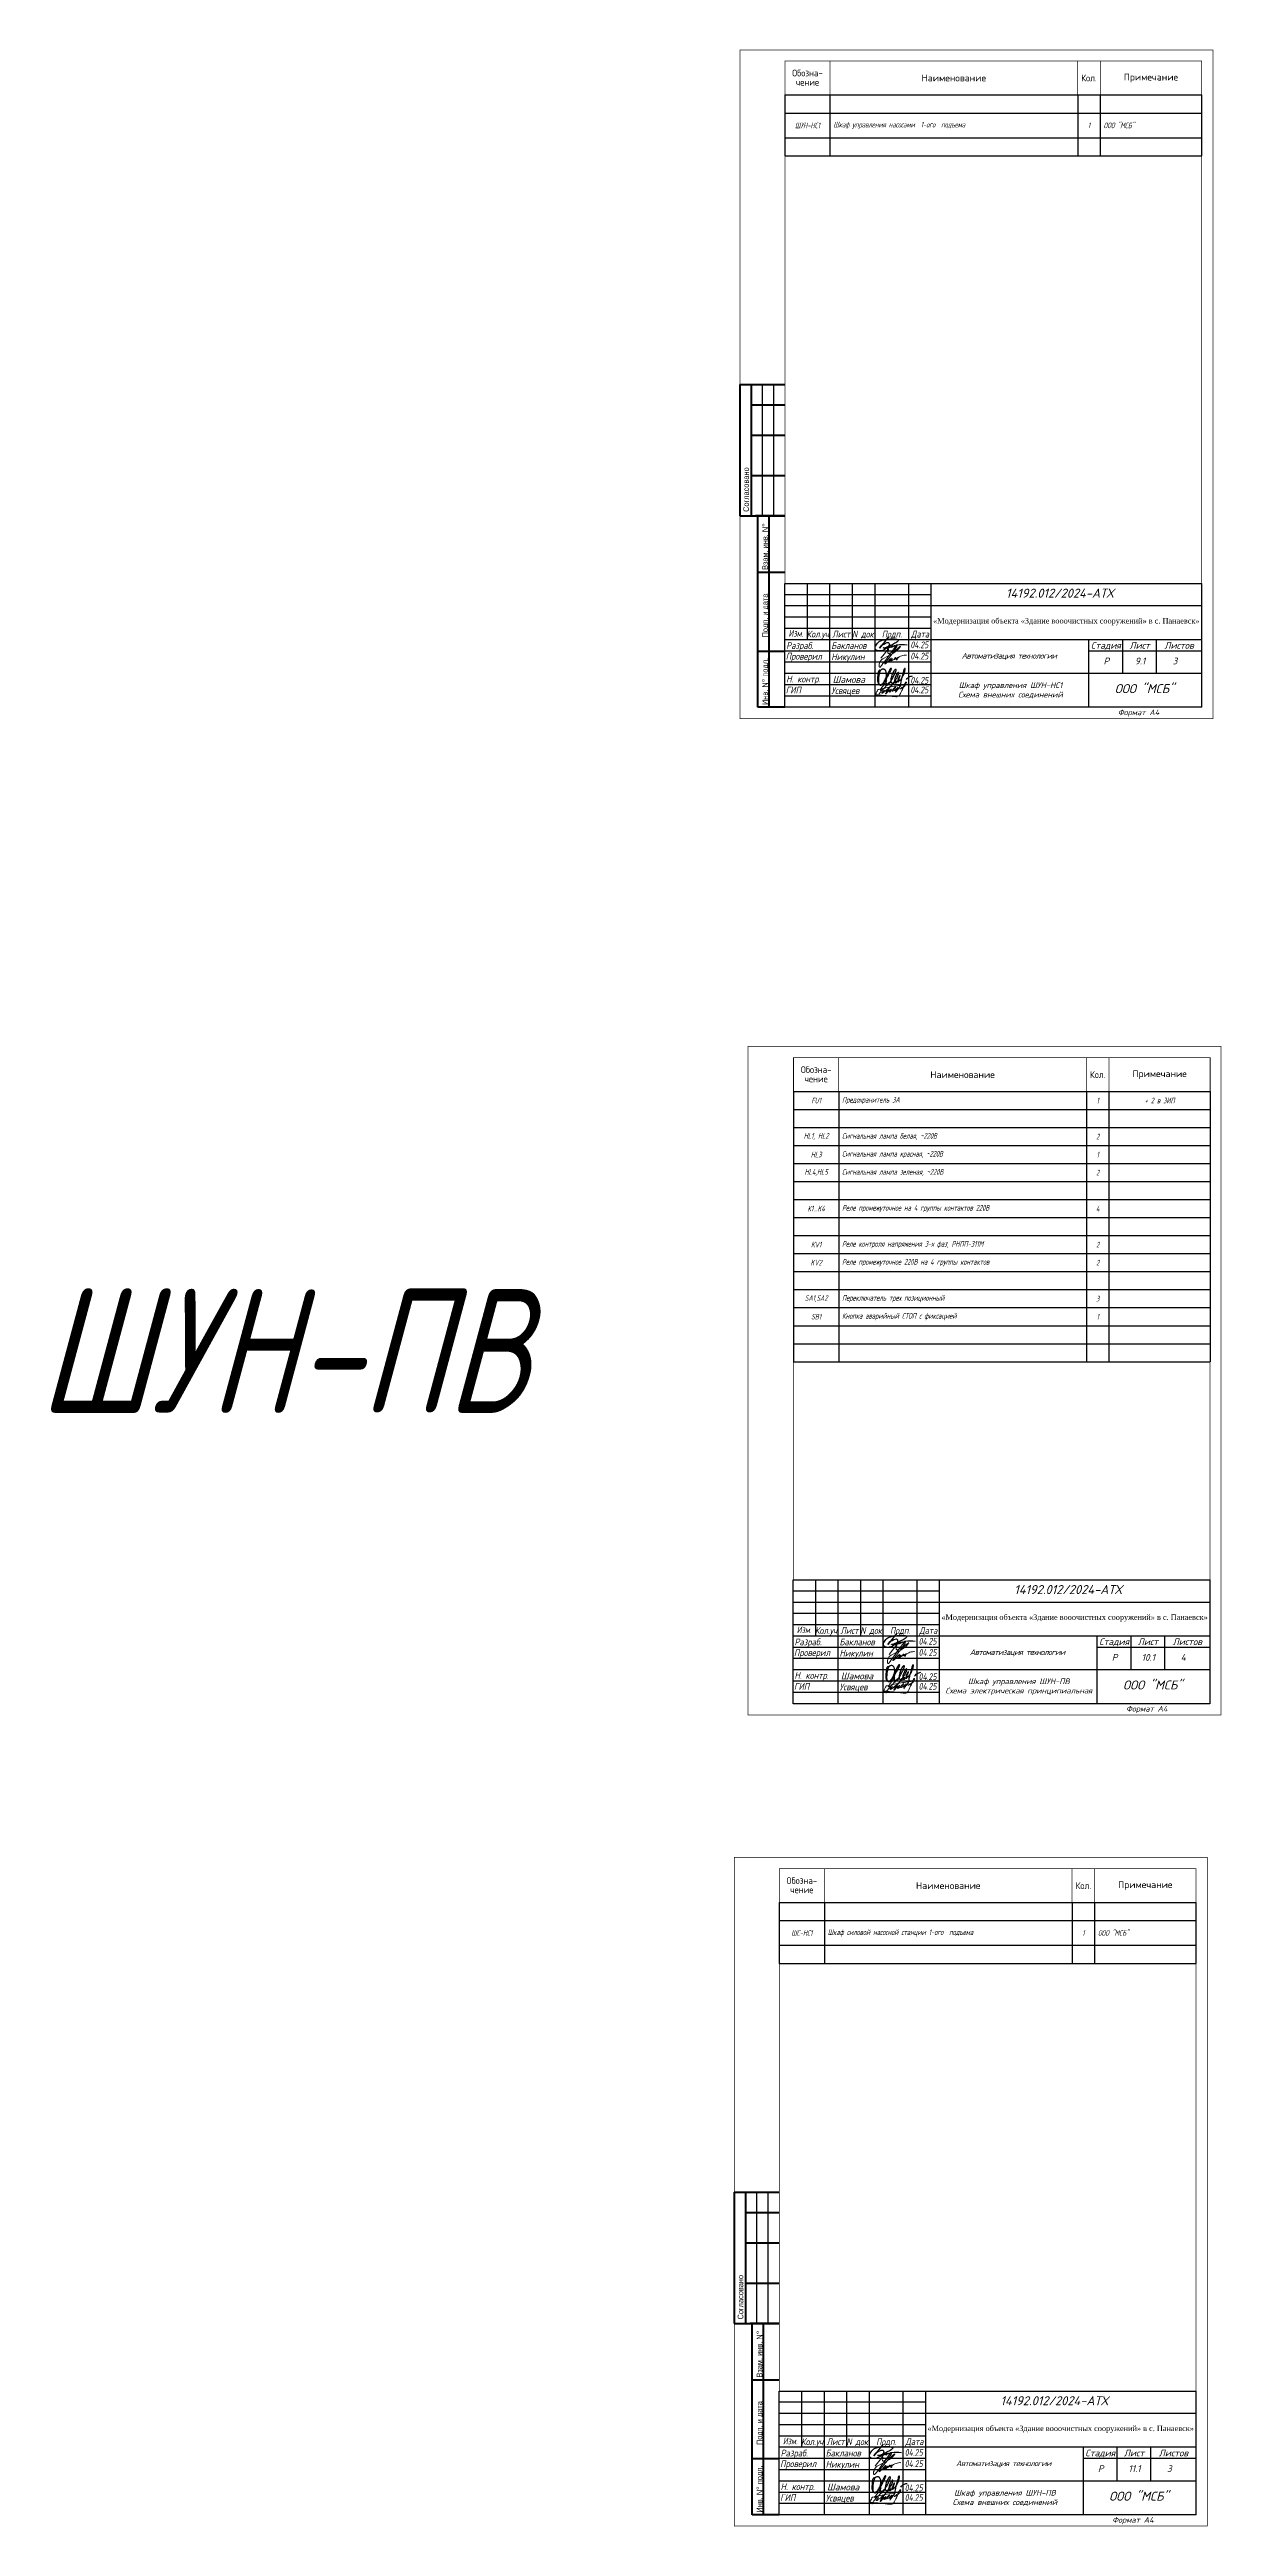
# Model space of a CAD drawing. Header units: millimetres. Extents: x 2725 to 10524, y 7125 to 11639.
# Drawn here: x 3115 to 3636, y 7126 to 8226 of the extents above; entities that cross this region are included whole.
import ezdxf
from ezdxf.enums import TextEntityAlignment as Align

# ---------------------------------------------------------------- set-up
doc = ezdxf.new("R2010")
doc.units = ezdxf.units.MM
doc.header["$LTSCALE"] = 4
doc.linetypes.add('SolidLine', pattern=[0])
for name, color, linetype, lineweight in [('25', 6, 'Continuous', 25), ('60', 7, 'Continuous', 60), ('SHTAMP', 7, 'SolidLine', 25), ('Логотип', 7, 'Continuous', 20)]:
    doc.layers.add(name, color=color, linetype=linetype, lineweight=lineweight)
doc.layers.add('SYMS', color=7, linetype='Continuous')
doc.layers.add('Текст', color=2, linetype='Continuous')
doc.styles.add('Geniso25.100.15', font='geniso.shx', dxfattribs={"oblique": 15, "height": 2.5})
doc.styles.add('GOST 2.304', font='ARIALN.TTF', dxfattribs={"height": 3.5})
doc.styles.add('ISOCPEUR', font='isocpeui.ttf')
doc.styles.add('Simplex25.085.15', font='', dxfattribs={"width": 0.85, "oblique": 15, "height": 2.5})
doc.styles.add('Simplex30.100.00', font='simplex.shx', dxfattribs={"height": 3})
doc.styles.get('Simplex25.085.15').set_extended_font_data('GOST type A')

# ---------------------------------------------------------------- blocks, each defined once
blk = doc.blocks.new('*T230')
at = {"color": 0, "linetype": 'ByBlock', "lineweight": -2, "transparency": 16777216}
for p, q in [((0, 0), (185, 0)), ((0, 0), (0, -27.09571428571326)), ((20, 0), (20, -27.09571428571326)), ((130, 0), (130, -27.09571428571326)), ((140, 0), (140, -27.09571428571326)), ((185, 0), (185, -27.09571428571326)), ((0, -8.07952380952338), (185, -8.07952380952338)), ((0, -19.01619047618988), (185, -19.01619047618988)), ((0, -27.09571428571326), (185, -27.09571428571326))]:
    blk.add_line(p, q, dxfattribs=at)
at = {"color": 0, "linetype": 'Continuous', "lineweight": -2, "transparency": 16777216, "char_height": 2.5, "style": 'Simplex25.085.15'}
for s, insert, width, attachment_point in [('ШУН-НС1', (10, -13.54785714285754), 17, 5), ('Шкаф управления насосами  1-ого  подъема', (21.5, -13.54785714285754), 107, 4), ('1', (135, -13.54785714285754), 7, 5), ('ООО "МСБ"', (141.5, -13.54785714285754), 42, 4)]:
    blk.add_mtext(s, dxfattribs=dict(at, insert=insert, width=width, attachment_point=attachment_point))
blk = doc.blocks.new('Формат А4')
at = {"color": 0, "linetype": 'Continuous', "const_width": 0.3}
for points in [[(0, 0), (210, 0), (210, -297), (0, -297)], [(20, -292), (20, -5), (205, -5), (205, -292)]]:
    blk.add_lwpolyline(points, close=True, dxfattribs=at)
at = {"color": 0, "linetype": 'Continuous', "style": 'Geniso25.100.15', "oblique": 15}
blk.add_text('Формат А4', height=2.5, dxfattribs=at).set_placement((177, -294.2500000000001), align=Align.MIDDLE_CENTER)
blk = doc.blocks.new('*U14')
at = {"color": 0, "linetype": 'Continuous', "lineweight": -2, "const_width": 0.3}
blk.add_lwpolyline([(0, -15), (185, -15), (185, 0), (0, 0)], close=True, dxfattribs=at)
at = {"color": 0, "linetype": 'Continuous', "lineweight": -2, "ltscale": 0.85, "const_width": 0.3}
for points in [[(20, 0), (20, -15)], [(130, 0), (130, -15)], [(140, 0), (140, -15)]]:
    blk.add_lwpolyline(points, dxfattribs=at)
at = {"color": 0, "linetype": 'Continuous', "ltscale": 10, "style": 'Simplex30.100.00', "width": 0.9}
for s, p in [('Обозна-', (10, -5.262612777097956)), ('чение', (10, -9.37419068301665)), ('Кол.', (135, -7.5))]:
    blk.add_text(s, height=3, dxfattribs=at).set_placement(p, align=Align.MIDDLE)
at = {"color": 0, "linetype": 'Continuous', "ltscale": 10, "style": 'Simplex30.100.00'}
for s, p in [('Наименование', (75, -7.5)), ('Примечание', (162.5, -7.5))]:
    blk.add_text(s, height=3, dxfattribs=at).set_placement(p, align=Align.MIDDLE)
blk = doc.blocks.new('*T240')
at = {"color": 0, "linetype": 'ByBlock', "lineweight": -2, "transparency": 16777216}
for p, q in [((0, 0), (185, 0)), ((0, 0), (0, -120)), ((20, 0), (20, -120)), ((130, 0), (130, -120)), ((140, 0), (140, -120)), ((185, 0), (185, -120)), ((0, -8), (185, -8)), ((0, -16), (185, -16)), ((0, -24), (185, -24)), ((0, -32), (185, -32)), ((0, -40), (185, -40)), ((0, -48), (185, -48)), ((0, -56), (185, -56)), ((0, -64), (185, -64)), ((0, -72), (185, -72)), ((0, -80), (185, -80)), ((0, -88), (185, -88)), ((0, -96), (185, -96)), ((0, -104), (185, -104)), ((0, -112), (185, -112)), ((0, -120), (185, -120))]:
    blk.add_line(p, q, dxfattribs=at)
at = {"color": 0, "linetype": 'Continuous', "lineweight": -2, "transparency": 16777216, "char_height": 2.5, "style": 'Simplex25.085.15'}
for s, insert, width, attachment_point in [('FU1', (10, -4), 17, 5), ('Предохранитель 3А', (21.5, -4), 107, 4), ('1', (135, -4), 7, 5), ('+ 2 в ЗИП', (162.5, -4), 42, 5), ('HL1, HL2', (10, -20), 17, 5), ('Сигнальная лампа белая, ~220B', (21.5, -20), 107, 4), ('2', (135, -20), 7, 5), ('HL3', (10, -28), 17, 5), ('Сигнальная лампа красная, ~220B', (21.5, -28), 107, 4), ('1', (135, -28), 7, 5), ('HL4,HL5', (10, -36), 17, 5), ('Сигнальная лампа зеленая, ~220B', (21.5, -36), 107, 4), ('2', (135, -36), 7, 5), ('К1...K4', (10, -52), 17, 5), ('Реле промежуточное на 4 группы контактов 220В', (21.5, -52), 107, 4), ('4', (135, -52), 7, 5), ('KV2', (10, -76), 17, 5), ('KV1', (10, -68), 17, 5), ('Реле контроля напряжения 3-х фаз, РНПП-311M', (21.5, -68), 107, 4), ('Реле промежуточное 220В на 4 группы контактов', (21.5, -76), 107, 4), ('2', (135, -68), 7, 5), ('2', (135, -76), 7, 5), ('SA1,SA2', (10, -92), 17, 5), ('SB1', (10, -100), 17, 5), ('Кнопка аварийный СТОП с фиксацией', (21.5, -100), 107, 4), ('Переключатель трех позиционный', (21.5, -92), 107, 4), ('3', (135, -92), 7, 5), ('1', (135, -100), 7, 5)]:
    blk.add_mtext(s, dxfattribs=dict(at, insert=insert, width=width, attachment_point=attachment_point))
blk = doc.blocks.new('*T242')
at = {"color": 0, "linetype": 'ByBlock', "lineweight": -2, "transparency": 16777216}
for p, q in [((0, 0), (185, 0)), ((0, 0), (0, -27.09571428571326)), ((20, 0), (20, -27.09571428571326)), ((130, 0), (130, -27.09571428571326)), ((140, 0), (140, -27.09571428571326)), ((185, 0), (185, -27.09571428571326)), ((0, -8.07952380952338), (185, -8.07952380952338)), ((0, -19.01619047618988), (185, -19.01619047618988)), ((0, -27.09571428571326), (185, -27.09571428571326))]:
    blk.add_line(p, q, dxfattribs=at)
at = {"color": 0, "linetype": 'Continuous', "lineweight": -2, "transparency": 16777216, "char_height": 2.5, "style": 'Simplex25.085.15'}
for s, insert, width, attachment_point in [('ШС-НС1', (10, -13.54785714285754), 17, 5), ('Шкаф силовой насосной станции 1-ого  подъема', (21.5, -13.54785714285754), 107, 4), ('1', (135, -13.54785714285754), 7, 5), ('ООО "МСБ"', (141.5, -13.54785714285754), 42, 4)]:
    blk.add_mtext(s, dxfattribs=dict(at, insert=insert, width=width, attachment_point=attachment_point))
blk = doc.blocks.new('A$C67075CCA')
at = {"layer": 'Логотип', "color": 145, "lineweight": 15}
for points in [[(14.68388424206253, 5.880802581166904), (14.58601056237356, 5.718700878941831), (14.3245208264953, 5.5352122496368), (13.90095079512332, 5.392738670256563), (12.32326489848225, 5.250176381966241), (10.52398990196471, 5.007064479865392), (7.584614627310714, 4.530999725532411), (4.569795226542738, 3.919753926318947), (2.686220284154416, 3.510501120842207), (0.9949898234965815, 3.206882223406637), (0.9671909763786459, 3.204909081387598), (0.912976181829066, 3.089994627845215), (0.7495634456229539, 2.638362192625038), (0.3873199559481293, 2.006484922856203), (0.1710552222394028, 1.504223490348068), (-0.001956591711035571, 1.077571338324049), (0.06292285538501119, 0.8345416364466018), (0.5819582972362412, 0.8669455817344556), (0.9387951213473684, 0.8237403026475363), (2.50430866749133, 0.6644886757468385), (6.628207275550324, 0.2672344657538019), (7.37321378790341, 0.1714157132677201), (8.977475508671574, 0.01418166700517531), (9.725442775523732, 0.04135049608237296), (10.43261180328994, 0.4420907810809354), (10.99838750061568, 1.487947453339018), (11.66164710229444, 2.813004731261799), (12.30432308537451, 4.370334030350875), (12.76184026841108, 5.659768368569814), (13.17363514505928, 6.183293343658647), (13.36616257429944, 6.429029536988878), (13.50521023703791, 6.471766302856793), (13.60682192830816, 6.439713714428535), (13.64960587642653, 6.348898178137006), (13.59612597500782, 6.16726704944449), (13.3180307844479, 5.440742646893284), (12.94367174435089, 4.906533494364851), (12.30726157856154, 4.308219277198589), (12.02249271649126, 4.044424283924286), (11.7400023334358, 3.856304892406456), (11.47096385410907, 3.654748429549215), (11.50511351625454, 3.768603930997926), (11.6043593022664, 3.930526756559289), (11.70029692239459, 4.029663143729522), (11.80615904017378, 4.155235964402436), (11.84254926964508, 4.267590540269339), (11.83593280296071, 4.307245106359289), (11.73337885106523, 4.270895101470842), (11.59443466969839, 4.089145020919148), (11.50180535037089, 3.973485883850742), (11.21730079078696, 3.765299425905766), (11.06512381096849, 3.639726605232852), (10.84678310872584, 3.504240213174171), (10.75415365448129, 3.434844708489379)], [(0.9789630840809025, 0.04674758862074668), (0.9482573167698831, 0.2228320370747383), (1.027903469057861, 0.5032752710803834), (1.34018587689954, 1.015072053481504), (2.078870976792217, 1.967719175015247), (2.481087146469605, 2.415263649407564), (3.01610633190586, 3.021984764983642), (3.287025522407475, 3.359212425414171), (3.478997813551814, 3.504515985240118)], [(4.87814058993871, 7.150528403832766), (4.100253645916894, 5.861571561983624), (2.99390236280118, 4.52332600807523), (2.396422783105379, 3.681436683289292), (2.239639768628507, 3.432944294221443), (2.063583427697978, 3.037551043416045), (2.093342397553243, 2.829468008238109), (2.395183087489329, 2.914399878128336), (3.206071551951169, 3.307483178689097), (4.289519380122613, 4.428046758471226), (5.38255514744128, 5.749737118879864), (5.814344895929565, 6.13281883223641), (6.331770535624912, 6.544666870672074), (6.552295166181551, 6.535089423203033), (5.842780840531759, 5.788046985511357), (5.181206395179146, 5.146356777000449), (4.557984260098181, 4.715370796585034)], [(3.849424852584065, 2.957095695146336), (3.530521322184029, 2.67701428554517), (3.079056550814045, 2.239576179277719), (2.826236345288777, 1.901350877362177), (2.754001974487153, 1.707435025316443), (2.79011925216841, 1.648809263334783), (2.949289746545361, 1.641452269450326), (3.345068247206484, 1.850192943893774), (4.301268712058175, 2.561808827163304), (5.359644310060673, 3.528069035440581), (7.271633115257515, 5.236120622227247), (8.027862390460996, 6.024433301063937), (8.987427954340092, 6.807120278181685), (9.20318814506831, 6.982941225748846), (9.24334546101585, 7.013298170477924), (9.252960715177409, 6.987228545596565), (9.20625831576541, 6.90078697604315), (8.52527802922745, 6.440939474079187), (7.951699087059438, 5.915738379304571), (7.420869618785531, 5.364596838790021), (7.060877478098433, 5.004307846973006), (6.349783864762742, 4.18856129485323), (5.737824928186853, 3.390456637531202), (5.12663413410823, 2.67027448089209), (4.850191239781992, 2.311294780694084), (4.822546968805455, 2.180129135766947), (5.105900930875862, 2.483881183876406), (5.520565180084816, 3.04306099816813), (5.845385548620015, 3.263971606522375), (5.99632997878652, 3.237629500386049), (5.99632997878652, 3.105205222326788), (5.907949666109658, 2.850543166848638), (5.338541615891387, 2.133351779815257), (5.01363413460777, 1.706313170098724), (4.705827144213288, 1.415926903210675), (4.560473802180155, 1.300626498543579), (4.410845291284488, 1.3347895842507), (4.457871410528327, 1.445819631987604), (4.979349362177572, 2.244510929938315), (5.355336104795754, 2.859083957464236), (5.722247618467833, 3.191810203877878), (5.880241167937271, 3.250698008396), (6.021727958957257, 3.238920447492376), (6.009937285378385, 3.116433752690398), (5.899106061102572, 2.800794920909482), (5.693906814626189, 2.529776468114846), (6.007687857037183, 2.73696238754394), (6.372280547466801, 2.961692492295469), (6.659479836046017, 3.099545287751482), (6.898191098432648, 3.349170661553046), (7.013816845964868, 3.434863022788193), (6.506555621024205, 2.861097171784479), (6.323833124673854, 2.658941716853974), (6.170908725091209, 2.442848116556092), (6.092581629609498, 2.282640728675688), (6.126150490279315, 2.114981937912603), (6.37605131136894, 2.152239412857625), (6.939052145120684, 2.574086909267976), (7.696513364382099, 3.080490404947284), (8.143833082329422, 3.431993987061446), (8.53915553298799, 3.776740341073264), (8.693922034988958, 3.968940482276082), (8.739933622923985, 4.102645038457297), (8.739933622923985, 4.219636438766202), (8.664641816127869, 4.236349517883298), (8.497326833461642, 4.123536368164821), (8.15851397972051, 3.797631670780788), (7.627288812860797, 3.179248357491588), (7.393047800215925, 2.732173932452952), (7.351219100689605, 2.498191131835142), (7.409779353850809, 2.43551714271257), (7.861529825505698, 2.602647780372706), (8.907248605590212, 3.212674515725723), (9.493913100664429, 3.635224246221128), (9.774165701244385, 3.8399592159505), (9.857823284857943, 4.073942093323581), (9.828543065996882, 4.124081253919485), (9.502278877481928, 3.852494044477112), (9.167648912149474, 3.555837177981516), (8.648972225955049, 3.083693172644871), (8.43146276694506, 2.778679804968363), (8.448194320579944, 2.65751015406903), (8.582046380537264, 2.665866655249886), (8.849750315891015, 2.787036382904546), (9.042162629009596, 2.912384284394307), (9.305683675954612, 3.07115842087353), (10.07533274386793, 3.597619837396508), (10.49362029281392, 4.019624605381921), (10.77865431282575, 4.427341070398484), (10.95255922725696, 4.694592373898956), (10.77196564097522, 4.547604087893944), (10.55124002359025, 4.253627669394461), (9.501121311469745, 2.904008594392678), (8.826439904145587, 1.858470003356672)]]:
    blk.add_spline(points, degree=3, dxfattribs=at)
blk = doc.blocks.new('Подпись Шамова')
for points in [[(107.0392747300211, 384.7098171616672), (99.14237667736597, 387.3402194819064), (85.86079111020081, 380.7449931331794), (75.41052373044658, 363.8848221390508), (65.42214942886494, 338.1309285252355), (55.41903926455416, 284.1729902146035), (48.47590722725727, 215.243182557635), (45.6069871832151, 133.8748675466632), (48.95965003315359, 94.11810148472432), (69.0461554073263, 31.98908628191566), (78.13310141302645, 24.58144018251915), (108.4930438136216, 13.82894992787624), (122.0561351733049, 16.49099583335919), (163.3643154891906, 37.65938235475915), (190.5179374013096, 65.37095910689095), (216.9246035102988, 101.8958603326464), (243.9994647764834, 149.400382435706), (265.4868933814578, 205.7723747025011), (270.8847923591966, 234.4121632875176), (273.9661120806122, 269.7249980011838), (273.389380899258, 296.1645026279148), (270.4040983525338, 326.1853579097078), (259.6123654627008, 362.3279577466892), (248.4425814724527, 381.2834028756479), (235.8103901341092, 396.930804167001), (222.041504828725, 405.109381760878), (205.2868288432946, 412.1335544869071), (179.481284309295, 412.0372173496871), (155.5055274266051, 406.7452379178139), (137.4444409854477, 399.0310006372747), (122.6155898259021, 385.3677693370846), (113.5647212773329, 370.7421042526839), (98.14237054088153, 330.932598882122), (90.72769089450594, 301.0080807374907), (80.99135065998416, 261.3682787424186), (75.69558645528741, 230.9625437057111), (70.30022814357653, 192.9637545999722), (67.31545372994151, 136.7169302924303), (68.95062636584044, 82.55905140261166), (70.0182142178528, 66.90508699731436), (89.46853682631627, 27.07003236166202), (93.81917328003328, 19.11788219970185), (109.8990483764792, 9.688328203803394), (127.4240542922635, 5.165873884863686), (149.955696622259, 11.61272697849199), (175.0869484004797, 30.27939509280259), (198.0469470175449, 54.98436245613266), (219.2305119693046, 83.85057847306598), (236.2179129600991, 109.9033281694283), (268.2282719925279, 163.4611509248498), (302.4154736513738, 225.5538346039248), (343.6804626453668, 303.9952351814136), (376.9210121536162, 367.3475679488038), (394.0816865653032, 403.6905771587626), (398.1137235029601, 416.1865117600537), (398.6589504260337, 425.1962608587928), (395.5435857801931, 432.3566181996721), (388.9622445809655, 435.0416350040468), (378.487078674254, 432.7846269892761), (368.933666391531, 421.1383812501444), (358.4310612920672, 403.6917491434142), (337.7266659473535, 370.0841520772083), (320.4602998301852, 333.4961980780354), (309.3606382213766, 304.8779740103055), (297.4555854914943, 272.2121837987797), (286.7949509670725, 240.2301294247154), (277.5667439319659, 206.0660740526509), (270.5799124395708, 180.4889157221769), (261.2698959592963, 144.6348585029482), (258.8674421922769, 113.4896011599922), (258.8018930095714, 82.16362378594931), (262.208926111809, 58.81042350345524), (275.1363428389886, 37.98003735154634), (287.9021732087713, 30.7134982025018), (305.3540079437662, 31.35949613468256), (331.8551868277136, 50.41385676700156), (372.8991378799547, 97.8879072695272), (404.898317981977, 145.301248967764), (463.3295708529186, 256.8015234041959), (504.9126512297662, 345.3299613591516), (517.4742120533483, 385.9598559759324), (518.2892577052116, 399.9678851564531), (512.4208273848053, 407.6232888081577), (501.8262501762947, 408.1120064019924), (487.8083796030842, 402.0851926024188), (470.2041049082763, 382.8651133423555), (440.8644939721562, 337.0948941057432), (419.5015580009203, 290.2476209873566), (399.6035700438078, 227.1278099720366), (385.413950449205, 162.057347726135), (381.6624030376552, 113.2659864911693), (384.5963641313137, 91.11383606510935), (390.7905078325421, 75.80279436474666), (402.5263522069436, 64.5639304855722), (416.5442227801541, 60.49175266432576), (436.7562370545929, 64.88974221481476), (457.7832969808951, 83.78400974569377), (473.5938614817569, 99.90958076907555), (541.2350285926368, 196.6037044869154), (560.128437214531, 241.4215690070996), (574.9999715627637, 291.396165932063), (579.6509147373727, 315.6839067644323), (577.6895205874462, 325.4816983334022), (572.2194666954456, 327.9569298876449), (564.8916778261773, 327.3381219991134), (556.9444745867513, 321.6657163539203), (552.3001371438149, 313.2086752101313), (528.34419745591, 278.2010252960608), (507.3837029786082, 241.6428397066775), (493.543679025257, 202.2840796276578), (479.5415605813032, 149.1880188193754), (476.8992679441581, 118.0329168054741), (482.7123117458541, 83.70947152271401), (489.2484290903667, 69.54439640085911), (499.5554029080085, 65.07093103975058), (518.6068409548607, 67.56772711133817), (531.9326341103297, 82.54873793781735), (558.8164372935425, 112.8740748284035), (582.0172910471447, 149.5482868969557), (598.1749105232302, 184.1708226591581), (610.1475449686404, 218.8997746264213), (619.3488209442003, 245.5436733739334), (621.3356217540568, 252.7532540695393), (620.6039099468617, 257.0373267132672), (617.6760464516701, 257.6641040973482), (616.002763825818, 255.8878441808629), (612.6572148406412, 251.290617242048), (578.8841417393414, 193.4051240144181), (564.4501100758789, 153.9429948903853), (558.9094256691169, 123.3902929801261), (555.9841028398369, 100.0595948026748), (560.584740827675, 94.10403766907984), (567.9043995656539, 92.53662541497033), (572.6092048593564, 94.521967390785), (579.5101618410554, 98.28333488618955), (595.7170702375006, 116.4640981698176), (607.7420424023876, 139.7645591436303), (610.161772698164, 143.0426001744927), (609.8355511841364, 138.1411260238383), (611.1709252322325, 130.3999330966617), (620.1196590077598, 131.0006924218033), (630.6715530274669, 140.4768914062297), (632.9556117589818, 149.0365984042292), (688.7613403883297, 231.7726194871357), (730.27175771771, 320.3123084945837), (742.3597383993911, 387.297559241124), (748.6783747344743, 421.0647806149209), (743.0523239502218, 428.3535874720546), (735.5095947375521, 428.7609693320701), (725.7930716976989, 425.9090619152994), (716.0760405247565, 409.8163064617547), (698.5627216725843, 343.2513294062228), (679.7612851597369, 266.3168666755664), (658.8770106624579, 193.5516220941208), (642.6909357272089, 127.2161196305533), (622.4992467807606, 22.28435029316461), (608.7395078729605, -29.66363436431857)], [(777.408733964432, 150.2205372849712), (800.4302166986745, 185.5694691254757), (852.6495412063086, 219.5160041488125), (894.4810987176606, 237.7516163134715), (934.9086841989774, 243.0820368414279)]]:
    blk.add_open_spline(points, degree=3)
blk = doc.blocks.new('A$C29F847F9')
at = {"color": 152, "ltscale": 1.2, "true_color": 0x2776bb}
for points in [[(72.3719953986656, 39.99482972935584), (68.42893887844548, 34.92163843955859), (69.45758793818891, 36.24511260823658), (70.34022863314749, 36.76752341278188), (71.04810665882155, 37.18649698948707, -0.1618411919372011), (72.2115233941804, 37.43875747533821, -0.1860987949330312), (72.47542709143454, 37.3029170430018, -0.07551416279465892), (72.68334482655337, 36.98327100517781, -0.2162587659984568), (72.68334482655337, 36.2641065646676, -0.1203336897497516), (71.72371099333395, 35.04150787844264, -0.1095821167066145), (69.07669610899029, 33.77096141666334, -0.1492619793906203), (67.29336924704694, 33.89083085554739, -0.2211893926104137), (66.437659136398, 34.76982701376619, -0.1699104971179076), (66.437659136398, 35.30520324638928, -0.0861609893816084), (67.49327392543637, 37.19903599516692, -0.173053866630003), (69.54092622446478, 38.4479398470794, -0.05979055050741171), (73.55543250052142, 39.07122613408137, -0.04243984006288286), (76.04253770014475, 38.92740020501878, -0.1621345897296154), (76.72227686763654, 38.5198615104091, -0.3702700499931855), (76.72227686763654, 38.25616614246246, -0.1023033055786536), (75.24281355163112, 37.11347461629703, -0.004185570086249226), (71.29258745434345, 35.22767955703239, -0.08834622881763013), (70.48453394423268, 35.01203635021739, -0.04230269009755831), (70.21852154783119, 35.01203635021739, -0.2466833895341327), (70.03787632158492, 35.12738241404804, -0.460105188437467)], [(72.58544578964165, 36.06633465604818, 0.02245223893002721), (72.3169641479937, 35.70892186298965, 0.0973446168791881), (71.80630170961376, 35.01302801320708, 0.6349904357007061), (71.9673008888858, 34.88146738957585, -1.190142552240887)], [(71.9673008888858, 34.88146738957585), (72.20642737126036, 34.98028573687043, 0.1885118552565474), (73.18630471621873, 35.92008649434865, 0.4539260233322938), (73.13604738673894, 36.03304908748032, 0.3108238628408958), (73.03556787275738, 36.00166382365569, -0.1742947273862586), (72.94556156450562, 35.94519122588827, 0.3344220782329698), (72.40960053331219, 35.32178315571582, 0.590757688696994), (72.56321926559758, 35.23347295661733, 0.04500883246344633), (73.65197577610525, 35.70110294903498, 0.07665034663182028), (74.17454656775953, 35.97273162091733, 0.4826444565656166), (74.21341692189162, 36.09352313240743, 0.366251260312467), (74.04763802457455, 36.0432788741382, 0.06040946570698746), (73.68880772106786, 35.56390550418291, 0.3575988117965997), (73.70223310558504, 35.40998896923338, 0.358336513329371), (73.81568111926754, 35.3993242426659, -0.01114650061263875), (74.31839499403577, 35.73121818832442, -0.05192227180198825), (75.05267917925812, 36.12673514385096, -0.4785572868539202), (75.22010989090631, 35.99028579564037, -0.2653139155533566), (75.13548076545703, 35.79144866690331, 0.591196264929323), (75.16398334881524, 35.65381628214163, 0.2809524216032055), (75.4033558460942, 35.75799308911519, -0.01319254148516011), (75.6910878436247, 36.02852571242693, -0.4325767302454434), (75.85208702289674, 35.94872293794833, -1.613203734680685)], [(72.85246249751071, 36.13611244828644), (72.58544578964171, 36.0663346560483, 2.562070349221241)], [(75.85208702289674, 35.94872293794833), (75.81929675128049, 36.06854018404556, -0.01095886305471684), (75.78678763955395, 36.19844803602246, -0.2347235586734107), (75.81929675128049, 36.33256610632088, -0.184072772484214), (76.0122778674995, 36.41955408809372, -0.003336943746390474), (76.21432639000705, 36.44091833641869, -0.05808247942074003), (80.62618187384214, 36.45969034288646, 0.07499701684084942)]]:
    blk.add_lwpolyline(points, format="xyb", dxfattribs=at)
blk = doc.blocks.new('A$C79DB0C6F')
at = {"color": 152, "lineweight": 20, "true_color": 0x2956c7}
for points in [[(612.8138903388754, 745.9757953751832, -0.7331204716028068), (606.988781189546, 741.4178813224426), (578.4931074301712, 718.6761949396459), (540.1023249537684, 673.4704500163207), (510.1332635264844, 638.8715308851097), (451.5705569665879, 561.7948307961924), (361.3859991854988, 438.9780423268676), (271.6569446735084, 309.6791845770786), (180.0384422452189, 179.5914310890948), (131.5616977270693, 118.5241224889178), (96.68388878414407, 71.17235040152445), (34.73798895161599, 2.485780035378411, -0.1009878329186901), (31.43172499118373, 0.6754571475321427, -0.1618344094237022), (22.80202201427892, 0.7212207374395803, -0.001468874545236815), (15.76462374813855, 2.97253014810849, -0.1753593532680563), (8.363263755571097, 9.037470325129107, -0.04519414483065146), (3.09705239860341, 19.293441709131, -0.08642184516115385), (0.9862146251834929, 30.68988435098436), (0.0001391135156154633, 75.00866240193136), (4.348139907233417, 97.06538672163151), (16.8906583650969, 131.5012410526397), (39.13270484562963, 191.018160404521), (66.26159059023485, 238.0350003358908, -0.08735434155133112), (123.8995729112066, 285.9402012965875), (296.8546729790978, 376.3452011416666), (389.8180551701225, 422.4480084951501), (471.7068550963886, 467.3487233477645), (541.9701428269036, 515.2521455630194), (628.547572767362, 585.2576284571551), (700.2524392786436, 662.3357707685791), (720.7908017458394, 689.3485992525239, 0.09812596055621371), (728.3574998993427, 704.8366272870917, 0.4558271485878426), (726.4985885149799, 707.5739656994119, 0.1511504678237121), (722.6878837947734, 706.8759299820522, 0.05119623130318005), (708.872647785116, 697.75531453453), (633.8265757332556, 637.6369883767329), (577.9485392766073, 589.6080927989678), (485.1289332569577, 495.6285443474771), (396.8618152136914, 394.8748765480705), (262.3751113074832, 219.2777902885573), (198.5957472003065, 129.90830623894), (191.1919105509296, 107.1392176277004, 0.1149269045620442), (190.7491308371536, 101.9753397640307, 0.2344949910494541), (192.6742047076114, 99.18536022840999, 0.374813290733437), (198.0626302463934, 100.339859384927), (243.1981692234986, 133.4316559445579), (304.7928989385255, 191.5763005338376), (350.6702211718075, 233.1772101770621), (381.4955778499134, 259.9801952790003), (406.8536229482852, 288.2304507163353), (414.9839745881036, 299.2598477174761, 0.1188415060086886), (418.0808878731914, 306.6122983107343, 0.2547391984294479), (416.7258292664774, 310.4825025411556, 0.2456421810908016), (413.5500299404375, 310.1125724554295, 0.0224029620732674), (406.3930302574299, 304.7907712218584), (400.9740681867115, 299.6593433656963), (384.4334466974251, 284.8369010408642), (371.3154615010135, 270.7737888920819), (333.2733044316992, 222.4751976963598), (321.5065607754514, 199.8041802188382), (318.6068625929765, 186.6785127317999, 0.2125821804551482), (320.3130913171917, 178.3258807957172, 0.2634186489652259), (327.6456760591827, 174.9164666720899, 0.1091358674417373), (338.217677901499, 178.1556985339848, -0.005821156949496621), (353.3956066509709, 186.5083304701839), (381.5324761592783, 209.5204335822491), (422.7809690870345, 242.8588501991471), (450.8834849973209, 265.4959754464217), (471.8926189993508, 281.8601536841597), (471.8926189993508, 281.8601536841597), (473.2260475619696, 283.3953995956108, 0.3901757530887486), (473.1675192094408, 285.4231645101681, 0.2714088053279156), (470.2118373848498, 286.2344146980904, 0.03460846759694877), (466.6759614525363, 285.0178999716882, 0.08131482088667634), (452.5324577237479, 276.0948690144578, 0.01644696543478683), (418.6445413590409, 244.0155126894824, 0.1228853153632402), (408.7023554886691, 227.2540021373425, 0.1742463810228255), (409.0000866753981, 221.7663453097921, 0.1819955792228743), (414.4903006544337, 215.9815906354925, 0.3247973377242941), (440.6817386043258, 220.6565550524974), (510.1536212149076, 263.0557348807342), (549.1754920184612, 296.4366970630363), (565.6855769758113, 313.3143065308686, 0.2573757713531911), (567.4681470296346, 319.7408502427861, 0.4324285751980581), (561.3990112990141, 323.2259810506366, 0.07008473145320568), (552.2316899276339, 318.9663767298916, 0.07952839316480233), (545.6459778635763, 313.0294675759505, 0.004304079588150072), (533.37919849623, 297.5407184300711, -0.01346969211321969), (516.40470378194, 276.8967447559116, 0.2212937039156548), (513.1731357388198, 265.6387555830879, 0.1547836310104075), (515.1743360143155, 261.6315401062602, 0.2513350341725383), (518.2636151663028, 260.6486654339824, 0.05477281423210083), (525.9193782047369, 262.9655959710944, 0.03558765426837603), (554.0766054014675, 277.4267615454737, -0.002299081091803051), (605.909823726397, 308.5679520973936, 0.06057766760929928), (637.1308829649352, 332.6696543508442), (627.7843345850706, 324.1407872326672), (623.5675733438693, 300.1064323581522), (621.5852434760891, 262.3129902641522, -0.1523662212739757), (616.0657653207891, 250.1536118900403, -0.1708990261375065), (608.1517141158693, 245.0777096023085, -0.1412359127375989), (598.8100800407119, 245.2666407572106, -0.1756129553679475), (586.5102194305509, 254.4882117836969, -0.2915566389015807), (598.446186367888, 278.0728772507282, 0.04956310901584354), (614.0783460307866, 288.5744207960088, -0.05736953772584748), (647.5629257024266, 319.4855768503621, -0.04591416848218132), (729.2481487486511, 368.3531248446088, -0.0290699897573729), (899.2870100126602, 410.5482301810989, -0.09752024543337924), (930.1861633099616, 409.3757032427238, -2.988941884174036)], [(55.82728135026991, 302.5856129328022), (180.1453201072291, 452.5464721387252), (301.3524496685714, 608.7326850099489, -0.6463360465145536), (318.0114002195187, 604.7132107447833, -0.1341753267174854), (315.49977046391, 573.5049568439135), (301.1119744791649, 515.1346044247039, 0.1473990624257637), (302.5230167279951, 487.5001780189341, 0.1152092951463189), (313.8062652945518, 470.0168350773165, 0.2612531265308972), (329.886294092983, 465.7875174302608, 0.001939536563790735), (381.2271108399145, 479.3227761234157), (452.9128920179792, 525.5207701656036), (511.9081994476728, 572.4434810423991), (534.0013803350739, 596.490378838731), (603.7951688864268, 692.5344688799232), (620.0024332352914, 735.8054722436937, 0.5177611872472627), (612.8138903370127, 745.9757953751832, -0.712165985706532)]]:
    blk.add_lwpolyline(points, format="xyb", dxfattribs=at)

msp = doc.modelspace()

# ---------------------------------------------------------------- linework, layer by layer
at = {"layer": '25', "color": 7}
for p, q in [((3431.81226951301, 8018.577065478758), (3431.81226951301, 8076.903905478799)), ((3436.81226951301, 8018.577065478758), (3436.81226951301, 8076.903905478799)), ((3429.318572035292, 7215.726430017954), (3429.318572035292, 7274.053270017996)), ((3434.318572035292, 7215.726430017954), (3434.318572035292, 7274.053270017996))]:
    msp.add_line(p, q, dxfattribs=at)
at = {"layer": '60', "color": 7, "ltscale": 100}
for p, q in [((3421.81226951301, 8076.903905478799), (3441.81226951301, 8076.903905478799)), ((3421.81226951301, 8076.903905478799), (3421.81226951301, 8018.577065478758)), ((3426.81226951301, 8076.903905478799), (3426.81226951301, 8018.577065478758)), ((3426.81226951301, 8067.93054547877), (3441.81226951301, 8067.93054547877)), ((3426.81226951301, 8054.470505478837), (3441.81226951301, 8054.470505478837)), ((3426.81226951301, 8036.523785478743), (3441.81226951301, 8036.523785478743)), ((3421.81226951301, 8018.577065478758), (3441.81226951301, 8018.577065478758)), ((3441.81226951301, 8018.577065478758), (3428.81226951301, 8018.577065478758)), ((3419.318572035292, 7274.053270017996), (3439.318572035292, 7274.053270017996)), ((3419.318572035292, 7274.053270017996), (3419.318572035292, 7215.726430017954)), ((3424.318572035292, 7274.053270017996), (3424.318572035292, 7215.726430017954)), ((3424.318572035292, 7265.079910017967), (3439.318572035292, 7265.079910017967)), ((3424.318572035292, 7251.619870018034), (3439.318572035292, 7251.619870018034)), ((3424.318572035292, 7233.673150017939), (3439.318572035292, 7233.673150017939)), ((3419.318572035292, 7215.726430017954), (3439.318572035292, 7215.726430017954)), ((3439.318572035292, 7215.726430017954), (3426.318572035292, 7215.726430017954))]:
    msp.add_line(p, q, dxfattribs=at)
at = {"layer": '60', "color": 7, "lineweight": 60}
for p, q in [((3429.81226951301, 7933.577065478758), (3429.81226951301, 8018.577065478758)), ((3429.81226951301, 8018.577065478758), (3441.81226951301, 8018.577065478758)), ((3434.81226951301, 7933.577065478758), (3434.81226951301, 8018.577065478758)), ((3429.81226951301, 7993.577065478758), (3441.81226951301, 7993.577065478758)), ((3429.81226951301, 7958.577065478758), (3441.81226951301, 7958.577065478758)), ((3441.81226951301, 7933.577065478758), (3429.81226951301, 7933.577065478758)), ((3427.318572035292, 7130.726430017954), (3427.318572035292, 7215.726430017954)), ((3427.318572035292, 7215.726430017954), (3439.318572035292, 7215.726430017954)), ((3432.318572035292, 7130.726430017954), (3432.318572035292, 7215.726430017954)), ((3427.318572035292, 7190.726430017954), (3439.318572035292, 7190.726430017954)), ((3427.318572035292, 7155.726430017954), (3439.318572035292, 7155.726430017954)), ((3439.318572035292, 7130.726430017954), (3427.318572035292, 7130.726430017954))]:
    msp.add_line(p, q, dxfattribs=at)
at = {"layer": 'SHTAMP', "color": 0}
for points in [[(3441.81226951301, 7988.577065478758), (3626.81226951301, 7988.577065478758), (3626.81226951301, 7933.577065478758), (3441.81226951301, 7933.577065478758), (3441.81226951301, 7988.577065478758)], [(3451.81226951301, 7963.577065478758), (3451.81226951301, 7988.577065478758)], [(3461.81226951301, 7933.577065478758), (3461.81226951301, 7988.577065478758)], [(3471.81226951301, 7963.577065478758), (3471.81226951301, 7988.577065478758)], [(3481.81226951301, 7933.577065478758), (3481.81226951301, 7988.577065478758)], [(3496.81226951301, 7933.577065478758), (3496.81226951301, 7988.577065478758)], [(3506.81226951301, 7933.577065478758), (3506.81226951301, 7988.577065478758)], [(3506.81226951301, 7983.577065478758), (3441.81226951301, 7983.577065478758)], [(3506.81226951301, 7978.577065478758), (3441.81226951301, 7978.577065478758)], [(3626.81226951301, 7978.577065478758), (3506.81226951301, 7978.577065478758)], [(3506.81226951301, 7973.577065478758), (3441.81226951301, 7973.577065478758)], [(3506.81226951301, 7968.577065478758), (3441.81226951301, 7968.577065478758)], [(3626.81226951301, 7963.577065478758), (3441.81226951301, 7963.577065478758)], [(3506.81226951301, 7958.577065478758), (3441.81226951301, 7958.577065478758)], [(3576.81226951301, 7933.577065478758), (3576.81226951301, 7963.577065478758)], [(3626.81226951301, 7958.577065478758), (3576.81226951301, 7958.577065478758)], [(3591.81226951301, 7948.577065478758), (3591.81226951301, 7963.577065478758)], [(3606.81226951301, 7948.577065478758), (3606.81226951301, 7963.577065478758)], [(3506.81226951301, 7953.577065478758), (3441.81226951301, 7953.577065478758)], [(3506.81226951301, 7948.577065478758), (3441.81226951301, 7948.577065478758)], [(3506.81226951301, 7943.577065478758), (3441.81226951301, 7943.577065478758)], [(3626.81226951301, 7948.577065478758), (3506.81226951301, 7948.577065478758)], [(3506.81226951301, 7938.577065478758), (3441.81226951301, 7938.577065478758)], [(3445.475707225327, 7546.02487246912), (3630.475707225327, 7546.02487246912), (3630.475707225327, 7491.02487246912), (3445.475707225327, 7491.02487246912), (3445.475707225327, 7546.02487246912)], [(3510.475707225327, 7541.02487246912), (3445.475707225327, 7541.02487246912)], [(3455.475707225327, 7521.02487246912), (3455.475707225327, 7546.02487246912)], [(3465.475707225327, 7491.02487246912), (3465.475707225327, 7546.02487246912)], [(3475.475707225327, 7521.02487246912), (3475.475707225327, 7546.02487246912)], [(3485.475707225327, 7491.02487246912), (3485.475707225327, 7546.02487246912)], [(3500.475707225327, 7491.02487246912), (3500.475707225327, 7546.02487246912)], [(3510.475707225327, 7491.02487246912), (3510.475707225327, 7546.02487246912)], [(3510.475707225327, 7536.02487246912), (3445.475707225327, 7536.02487246912)], [(3510.475707225327, 7531.02487246912), (3445.475707225327, 7531.02487246912)], [(3510.475707225327, 7526.02487246912), (3445.475707225327, 7526.02487246912)], [(3630.475707225327, 7536.02487246912), (3510.475707225327, 7536.02487246912)], [(3630.475707225327, 7521.02487246912), (3445.475707225327, 7521.02487246912)], [(3510.475707225327, 7516.02487246912), (3445.475707225327, 7516.02487246912)], [(3580.475707225327, 7491.02487246912), (3580.475707225327, 7521.02487246912)], [(3630.475707225327, 7516.02487246912), (3580.475707225327, 7516.02487246912)], [(3595.475707225327, 7506.02487246912), (3595.475707225327, 7521.02487246912)], [(3610.475707225327, 7506.02487246912), (3610.475707225327, 7521.02487246912)], [(3510.475707225327, 7511.02487246912), (3445.475707225327, 7511.02487246912)], [(3510.475707225327, 7506.02487246912), (3445.475707225327, 7506.02487246912)], [(3630.475707225327, 7506.02487246912), (3510.475707225327, 7506.02487246912)], [(3510.475707225327, 7501.02487246912), (3445.475707225327, 7501.02487246912)], [(3510.475707225327, 7496.02487246912), (3445.475707225327, 7496.02487246912)], [(3439.318572035292, 7185.726430017956), (3624.318572035292, 7185.726430017956), (3624.318572035292, 7130.726430017956), (3439.318572035292, 7130.726430017956), (3439.318572035292, 7185.726430017956)], [(3449.318572035292, 7160.726430017956), (3449.318572035292, 7185.726430017956)], [(3459.318572035292, 7130.726430017956), (3459.318572035292, 7185.726430017956)], [(3469.318572035292, 7160.726430017956), (3469.318572035292, 7185.726430017956)], [(3479.318572035292, 7130.726430017956), (3479.318572035292, 7185.726430017956)], [(3494.318572035292, 7130.726430017956), (3494.318572035292, 7185.726430017956)], [(3504.318572035292, 7130.726430017956), (3504.318572035292, 7185.726430017956)], [(3504.318572035292, 7180.726430017956), (3439.318572035292, 7180.726430017956)], [(3504.318572035292, 7175.726430017956), (3439.318572035292, 7175.726430017956)], [(3624.318572035292, 7175.726430017956), (3504.318572035292, 7175.726430017956)], [(3504.318572035292, 7170.726430017956), (3439.318572035292, 7170.726430017956)], [(3504.318572035292, 7165.726430017956), (3439.318572035292, 7165.726430017956)], [(3624.318572035292, 7160.726430017956), (3439.318572035292, 7160.726430017956)], [(3504.318572035292, 7155.726430017956), (3439.318572035292, 7155.726430017956)], [(3574.318572035292, 7130.726430017956), (3574.318572035292, 7160.726430017956)], [(3624.318572035292, 7155.726430017956), (3574.318572035292, 7155.726430017956)], [(3589.318572035292, 7145.726430017956), (3589.318572035292, 7160.726430017956)], [(3604.318572035292, 7145.726430017956), (3604.318572035292, 7160.726430017956)], [(3504.318572035292, 7150.726430017956), (3439.318572035292, 7150.726430017956)], [(3504.318572035292, 7145.726430017956), (3439.318572035292, 7145.726430017956)], [(3504.318572035292, 7140.726430017956), (3439.318572035292, 7140.726430017956)], [(3624.318572035292, 7145.726430017956), (3504.318572035292, 7145.726430017956)], [(3504.318572035292, 7135.726430017956), (3439.318572035292, 7135.726430017956)]]:
    msp.add_lwpolyline(points, dxfattribs=at)

# ---------------------------------------------------------------- block references
for name, p in [('Формат А4', (3421.81226951301, 8225.577065478758)), ('*U14', (3441.81226951301, 8220.577065478758)), ('*T230', (3441.81226951301, 8205.577065478758)), ('Формат А4', (3425.475707225327, 7783.02487246912)), ('*U14', (3445.67966849716, 7777.920240965468)), ('*T240', (3445.67966849716, 7762.920240965468)), ('Формат А4', (3419.318572035292, 7422.726430017954)), ('*U14', (3439.318572035292, 7417.726430017954)), ('*T242', (3439.318572035292, 7402.726430017954))]:
    msp.add_blockref(name, p)
at = {"ltscale": 1.2}
for name, p in [('A$C29F847F9', (3415.420093397526, 7924.886150908229)), ('A$C67075CCA', (3482.110738102792, 7938.259233008817)), ('A$C29F847F9', (3419.083531109844, 7482.333957898592)), ('A$C67075CCA', (3485.77417581511, 7495.70703999918)), ('A$C29F847F9', (3412.926395919809, 7122.035515447427)), ('A$C67075CCA', (3479.617040625075, 7135.408597548016))]:
    msp.add_blockref(name, p, dxfattribs=at)
for name, p, xscale, yscale, zscale in [('A$C79DB0C6F', (3483.634239774679, 7951.436118124389), 0.013, 0.013, 1.3), ('Подпись Шамова', (3482.110738102792, 7943.259233008817), 0.01754436356043352, 0.01754436356043352, 0.01754436356043352), ('A$C79DB0C6F', (3487.297677486997, 7508.883925114752), 0.013, 0.013, 1.3), ('Подпись Шамова', (3485.77417581511, 7500.70703999918), 0.01754436356043352, 0.01754436356043352, 0.01754436356043352), ('A$C79DB0C6F', (3481.140542296962, 7148.585482663588), 0.013, 0.013, 1.3), ('Подпись Шамова', (3479.617040625075, 7140.408597548016), 0.01754436356043352, 0.01754436356043352, 0.01754436356043352)]:
    msp.add_blockref(name, p, dxfattribs=dict(xscale=xscale, yscale=yscale, zscale=zscale))

# ---------------------------------------------------------------- texts
at = {"layer": 'SHTAMP', "color": 0, "style": 'ISOCPEUR'}
for s, height, p in [('14192.012/2024-АТХ', 4, (3563.831019703744, 7982.270344268278)), ('Р', 3, (3584.512942616342, 7952.634223472074)), ('9.1', 3, (3599.512942616342, 7952.634223472074)), ('3', 3, (3614.981419865488, 7952.634223472074)), ('ООО "МСБ"', 4, (3601.476562802194, 7939.873753558591)), ('14192.012/2024-АТХ', 4, (3567.494457416062, 7539.71815125864)), ('Р', 3, (3588.17638032866, 7510.082030462437)), ('10.1', 3, (3603.17638032866, 7510.082030462437)), ('4', 3, (3618.644857577805, 7510.082030462437)), ('ООО "МСБ"', 4, (3605.140000514512, 7497.321560548954)), ('14192.012/2024-АТХ', 4, (3561.337322226027, 7179.419708807476)), ('Р', 3, (3582.019245138625, 7149.783588011273)), ('11.1', 3, (3597.019245138625, 7149.783588011273)), ('3', 3, (3612.48772238777, 7149.783588011273)), ('ООО "МСБ"', 4, (3598.982865324477, 7137.02311809779))]:
    msp.add_text(s, height=height, dxfattribs=at).set_placement(p, align=Align.CENTER)
at = {"layer": 'SHTAMP', "color": 0, "style": 'ISOCPEUR', "width": 0.8299163178926768}
for p, p2 in [((3443.388456646799, 7964.886378299192), (3449.959884945749, 7964.886378299192)), ((3447.051894359116, 7522.334185289555), (3453.623322658067, 7522.334185289555)), ((3440.894759169081, 7162.03574283839), (3447.466187468031, 7162.03574283839))]:
    msp.add_text('Изм.', height=3, dxfattribs=at).set_placement(p, p2, align=Align.FIT)
at = {"layer": 'SHTAMP', "color": 0, "style": 'ISOCPEUR'}
for s, width, p in [('Кол.уч.', 0.8299163523043812, (3456.81226951301, 7966.077065478758)), ('Лист', 0.8299163523043812, (3466.81226951301, 7966.077065478758)), ('N док.', 0.8299163523043812, (3476.81226951301, 7966.077065478758)), ('Подп.', 0.8299163523043812, (3489.31226951301, 7966.077065478758)), ('Дата', 0.8299163523043812, (3501.81226951301, 7966.077065478758)), ('04.25', 0.7, (3501.516906086801, 7961.312847148374)), ('04.25', 0.7, (3501.516906086801, 7956.312847148374)), ('04.25', 0.7, (3501.516906086801, 7945.572456370786)), ('04.25', 0.7, (3501.516906086801, 7941.312847148374)), ('N док.', 0.8299163523043812, (3480.475707225327, 7523.52487246912)), ('Подп.', 0.8299163523043812, (3492.975707225327, 7523.52487246912)), ('Кол.уч.', 0.8299163523043812, (3460.475707225327, 7523.52487246912)), ('Лист', 0.8299163523043812, (3470.475707225327, 7523.52487246912)), ('Дата', 0.8299163523043812, (3505.475707225327, 7523.52487246912)), ('04.25', 0.7, (3505.180343799119, 7518.760654138737)), ('04.25', 0.7, (3505.180343799119, 7513.760654138737)), ('04.25', 0.7, (3505.180343799119, 7503.020263361149)), ('04.25', 0.7, (3505.180343799119, 7498.760654138737)), ('Кол.уч.', 0.8299163523043812, (3454.318572035292, 7163.226430017956)), ('Лист', 0.8299163523043812, (3464.318572035292, 7163.226430017956)), ('N док.', 0.8299163523043812, (3474.318572035292, 7163.226430017956)), ('Подп.', 0.8299163523043812, (3486.818572035292, 7163.226430017956)), ('Дата', 0.8299163523043812, (3499.318572035292, 7163.226430017956)), ('04.25', 0.7, (3499.023208609084, 7158.462211687573)), ('04.25', 0.7, (3499.023208609084, 7153.462211687573)), ('04.25', 0.7, (3499.023208609084, 7142.721820909985)), ('04.25', 0.7, (3499.023208609084, 7138.462211687573))]:
    msp.add_text(s, height=3, dxfattribs=dict(at, width=width)).set_placement(p, align=Align.MIDDLE_CENTER)
at = {"layer": 'SHTAMP', "color": 0, "style": 'ISOCPEUR', "width": 0.9}
for s, p in [('Проверил', (3442.17366630256, 7954.764388095335)), ('ГИП', (3442.17366630256, 7939.764388095335)), ('Проверил', (3445.837104014878, 7512.212195085697)), ('ГИП', (3445.837104014878, 7497.212195085697)), ('Проверил', (3439.679968824843, 7151.913752634533)), ('ГИП', (3439.679968824843, 7136.913752634533))]:
    msp.add_text(s, height=3, dxfattribs=at).set_placement(p)
for s, p in [('Разраб.', (3442.386390988229, 7961.013283740476)), ('Бакланов', (3462.386390988229, 7961.013283740476)), ('Никулин', (3462.386390988229, 7956.013283740476)), ('Н. контр.', (3442.386390988229, 7946.115437041715)), ('Усвяцев', (3462.386390988229, 7941.013283740476)), ('Разраб.', (3446.049828700547, 7518.461090730839)), ('Бакланов', (3466.049828700547, 7518.461090730839)), ('Никулин', (3466.049828700547, 7513.461090730839)), ('Н. контр.', (3446.049828700547, 7503.563244032078)), ('Усвяцев', (3466.049828700547, 7498.461090730839)), ('Разраб.', (3439.892693510512, 7158.162648279675)), ('Бакланов', (3459.892693510512, 7158.162648279675)), ('Никулин', (3459.892693510512, 7153.162648279675)), ('Н. контр.', (3439.892693510512, 7143.264801580914)), ('Усвяцев', (3459.892693510512, 7138.162648279675))]:
    msp.add_text(s, height=3, dxfattribs=at).set_placement(p, align=Align.MIDDLE_LEFT)
at = {"layer": 'SHTAMP', "color": 0, "style": 'ISOCPEUR'}
for s, p in [('Стадия', (3584.31226951301, 7961.077065478758)), ('Лист', (3599.31226951301, 7961.077065478758)), ('Листов', (3616.81226951301, 7961.077065478758)), ('Стадия', (3587.975707225327, 7518.52487246912)), ('Лист', (3602.975707225327, 7518.52487246912)), ('Листов', (3620.475707225327, 7518.52487246912)), ('Стадия', (3581.818572035292, 7158.226430017956)), ('Лист', (3596.818572035292, 7158.226430017956)), ('Листов', (3614.318572035292, 7158.226430017956))]:
    msp.add_text(s, height=3, dxfattribs=at).set_placement(p, align=Align.MIDDLE_CENTER)
at = {"layer": 'SHTAMP', "color": 0, "attachment_point": 5, "style": 'ISOCPEUR'}
for s, insert, char_height, width in [('\\pi2.48784;{\\fTimes New Roman|b0|i0|c204|p18;\\C256;«Модернизация объекта «Здание вооочистных сооружений» в с. Панаевск» }', (3565.512428585886, 7971.596175681547), 2.4, 122.4841365037482), ('\\A1;{\\T0.9;Автоматизация технологии}', (3541.322779003976, 7956.12486458917), 2.5, 70.29789017619332), ('\\A1;Шкаф управления ШУН-НС1\\PСхема внешних соединений', (3541.984318804995, 7941.100965094309), 2.5, 70.34409858397196), ('\\pi2.48784;{\\fTimes New Roman|b0|i0|c204|p18;\\C256;«Модернизация объекта «Здание вооочистных сооружений» в с. Панаевск» }', (3569.175866298203, 7529.043982671909), 2.4, 122.4841365037482), ('\\A1;{\\T0.9;Автоматизация технологии}', (3544.986216716294, 7513.572671579533), 2.5, 70.29789017619332), ('\\A1;Шкаф управления ШУН-ПВ\\PСхема электрическая принципиальная', (3545.647756517313, 7498.548772084671), 2.5, 70.34409858397196), ('\\pi2.48784;{\\fTimes New Roman|b0|i0|c204|p18;\\C256;«Модернизация объекта «Здание вооочистных сооружений» в с. Панаевск» }', (3563.018731108168, 7168.745540220745), 2.4, 122.4841365037482), ('\\A1;{\\T0.9;Автоматизация технологии}', (3538.829081526259, 7153.274229128368), 2.5, 70.29789017619332), ('\\A1;Шкаф управления ШУН-ПВ\\PСхема внешних соединений', (3539.490621327278, 7138.250329633507), 2.5, 70.34409858397196)]:
    msp.add_mtext(s, dxfattribs=dict(at, insert=insert, char_height=char_height, width=width))
at = {"layer": 'SHTAMP', "color": 0, "char_height": 3, "width": 11.61, "attachment_point": 1, "line_spacing_factor": 1.022765581104984, "style": 'ISOCPEUR'}
for insert in [(3462.98410255134, 7947.41579962869), (3466.647540263657, 7504.863606619053), (3460.490405073622, 7144.565164167889)]:
    msp.add_mtext('\\pt13.716,27.432,41.148,54.864,68.58,82.296,96.012,109.728,123.444,137.16,150.876,164.592,178.308,192.024,205.74,219.456,233.172,246.888,260.604,274.32,288.036,301.752,315.468,329.184,342.9,356.616,370.332,384.048,397.764,411.48,425.196,438.912;Шамова', dxfattribs=dict(at, insert=insert))
at = {"layer": 'SYMS', "linetype": 'Continuous', "insert": (3218.824913870579, 7675.187757742008), "char_height": 55, "width": 5.352719207711971, "attachment_point": 2}
msp.add_mtext('{\\Fsimplex|c204;\\Q15;\\W0.75;\\C0;ШУН-ПВ}', dxfattribs=at)
at = {"layer": 'Текст', "color": 7, "style": 'GOST 2.304'}
for s, p in [('Согласовано', (3425.808381288642, 8020.371737478757)), ('Взам. инв. N%%d', (3434.238233622318, 7994.577065478758)), ('Подп. и дата', (3434.238233622318, 7964.577065478758)), ('Инв. N%%d подл.', (3434.238233622318, 7934.577065478758)), ('Согласовано', (3423.314683810924, 7217.521102017954)), ('Взам. инв. N%%d', (3431.744536144601, 7191.726430017954)), ('Подп. и дата', (3431.744536144601, 7161.726430017954)), ('Инв. N%%d подл.', (3431.744536144601, 7131.726430017954))]:
    msp.add_text(s, height=2.5, rotation=90, dxfattribs=at).set_placement(p)

doc.saveas('drawing.dxf')
